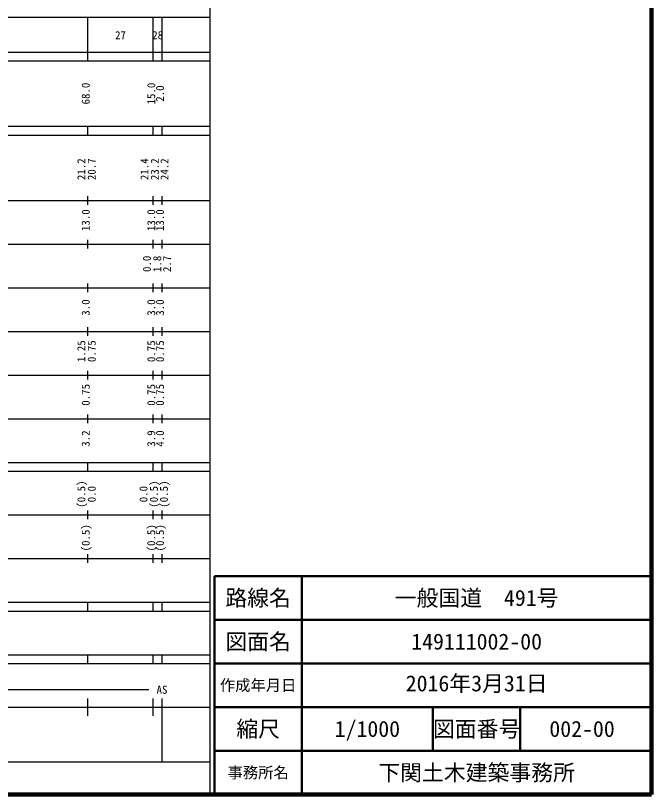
# Model space of a CAD drawing. Units: millimetres on the paper, enlarged 1000 times, with parts at other scales. Extents: x 40000 to 680007, y 20000 to 380004.
# Drawn here: x 534499 to 680007, y 20000 to 198359 of the extents above; entities that cross this region are included whole.
import ezdxf
from ezdxf.enums import TextEntityAlignment as Align

# ---------------------------------------------------------------- set-up
doc = ezdxf.new("R2010")
doc.units = ezdxf.units.MM
doc.header["$LTSCALE"] = 1000.01
for name, color, linetype, lineweight in [('M-TTL', 2, 'Continuous', 140), ('M-TTL-BAND', 7, 'Continuous', 25), ('M-TTL-FRAM', 2, 'Continuous', 50), ('M-TTL-LINE', 7, 'Continuous', 50)]:
    doc.layers.add(name, color=color, linetype=linetype, lineweight=lineweight)
doc.layers.add('M-TTL-TXT', color=7, linetype='Continuous')
doc.styles.add('ＭＳ ゴシック', font='')
doc.styles.get('ＭＳ ゴシック').set_extended_font_data('MS Gothic')

msp = doc.modelspace()

# ---------------------------------------------------------------- linework, layer by layer
at = {"layer": 'M-TTL'}
for p, q in [((680007, 20000), (680007, 380004)), ((40000, 20000), (680007, 20000))]:
    msp.add_line(p, q, dxfattribs=at)
at = {"layer": 'M-TTL-BAND'}
for p, q in [((579006, 20000), (579006, 370004)), ((68001, 198002), (579006, 198002)), ((551006, 188002), (551006, 198002)), ((566006, 188002), (566006, 198002)), ((568006, 188002), (568006, 198002)), ((40000, 190002), (579006, 190002)), ((40000, 188002), (579006, 188002)), ((40000, 173002), (579006, 173002)), ((551006, 171002), (551006, 173002)), ((566006, 171002), (566006, 173002)), ((568006, 171002), (568006, 173002)), ((40000, 171002), (579006, 171002)), ((551006, 155002), (551006, 157002)), ((566006, 155002), (566006, 157002)), ((568006, 155002), (568006, 157002)), ((40000, 156002), (579006, 156002)), ((551006, 145002), (551006, 147002)), ((566006, 145002), (566006, 147002)), ((568006, 145002), (568006, 147002)), ((46000, 146001), (579006, 146001)), ((52001, 136001), (579006, 136001)), ((551006, 135001), (551006, 137001)), ((566006, 135001), (566006, 137001)), ((568006, 135001), (568006, 137001)), ((551006, 125001), (551006, 127001)), ((566006, 125001), (566006, 127001)), ((568006, 125001), (568006, 127001)), ((46000, 126001), (579006, 126001)), ((52001, 116001), (579006, 116001)), ((551006, 115001), (551006, 117001)), ((566006, 115001), (566006, 117001)), ((568006, 115001), (568006, 117001)), ((46000, 106001), (579006, 106001)), ((551006, 105001), (551006, 107001)), ((566006, 105001), (566006, 107001)), ((568006, 105001), (568006, 107001)), ((40000, 96001), (579006, 96001)), ((551006, 94001), (551006, 96001)), ((566006, 94001), (566006, 96001)), ((568006, 94001), (568006, 96001)), ((40000, 94001), (579006, 94001)), ((49001, 84001), (579006, 84001)), ((551006, 83001), (551006, 85001)), ((566006, 83001), (566006, 85001)), ((568006, 83001), (568006, 85001)), ((551006, 73001), (551006, 75001)), ((566006, 73001), (566006, 75001)), ((568006, 73001), (568006, 75001)), ((40000, 74001), (579006, 74001)), ((40000, 64001), (579006, 64001)), ((551006, 62001), (551006, 64001)), ((566006, 62001), (566006, 64001)), ((568006, 62001), (568006, 64001)), ((40000, 62001), (579006, 62001)), ((40000, 52001), (579006, 52001)), ((551006, 50001), (551006, 52001)), ((566006, 50001), (566006, 52001)), ((568006, 50001), (568006, 52001)), ((40000, 50000), (579006, 50000)), ((71001, 44000), (565006, 44000)), ((551006, 38000), (551006, 42000)), ((566006, 38000), (566006, 42000)), ((568006, 27500), (568006, 42000)), ((40000, 40000), (579006, 40000)), ((68001, 27500), (579006, 27500))]:
    msp.add_line(p, q, dxfattribs=at)
at = {"layer": 'M-TTL-FRAM'}
for p, q in [((680007, 70001), (580006, 70001)), ((580006, 70001), (580006, 20000))]:
    msp.add_line(p, q, dxfattribs=at)
at = {"layer": 'M-TTL-LINE'}
for p, q in [((600006, 70001), (600006, 20000)), ((680007, 60001), (580006, 60001)), ((680007, 50001), (580006, 50001)), ((680007, 40000), (580006, 40000)), ((630007, 40000), (630007, 30000)), ((650007, 40000), (650007, 30000)), ((680007, 30000), (580006, 30000))]:
    msp.add_line(p, q, dxfattribs=at)

# ---------------------------------------------------------------- texts
at = {"layer": 'M-TTL-BAND', "style": 'ＭＳ ゴシック'}
for s, p in [('27', (558506, 192407)), ('28', (567006, 192407)), ('AS', (568006, 42500))]:
    msp.add_text(s, height=1833, dxfattribs=at).set_placement(p, align=Align.BOTTOM_CENTER)
for s, p in [('68.0', (552006, 180502)), ('15.0', (567006, 180502)), ('2.0', (569006, 180502)), ('21.2', (551006, 163176)), ('20.7', (553376, 163176)), ('21.4', (565448, 163176)), ('23.2', (567818, 163176)), ('24.2', (570037, 163176)), ('13.0', (552006, 151502)), ('13.0', (567006, 151502)), ('13.0', (569006, 151502)), ('0.0', (566006, 141501)), ('1.8', (568376, 141501)), ('2.7', (570616, 141501)), ('3.0', (552006, 131501)), ('3.0', (567006, 131501)), ('3.0', (569006, 131501)), ('1.25', (551006, 121501)), ('0.75', (553376, 121501)), ('0.75', (567006, 121501)), ('0.75', (569006, 121501)), ('0.75', (552006, 111501)), ('0.75', (567006, 111501)), ('0.75', (569006, 111501)), ('3.2', (552006, 101501)), ('3.9', (567006, 101501)), ('4.0', (569006, 101501)), ('(0.5)', (551006, 88765)), ('(0.5)', (567606, 88765)), ('(0.5)', (569897, 88765)), ('0.0', (553376, 88765)), ('0.0', (565236, 88765)), ('(0.5)', (552006, 78765)), ('(0.5)', (567006, 78765)), ('(0.5)', (569006, 78765))]:
    msp.add_text(s, height=1833, rotation=90, dxfattribs=at).set_placement(p, align=Align.BOTTOM_CENTER)
at = {"layer": 'M-TTL-TXT', "style": 'ＭＳ ゴシック'}
for s, height, p in [('路線名', 3666, (590006, 65001)), ('路線名', 3666, (590006, 65001)), ('一般国道\u3000491号', 3666, (640007, 65001)), ('図面名', 3666, (590006, 55001)), ('図面名', 3666, (590006, 55001)), ('149111002-00', 3666, (640007, 55001)), ('作成年月日', 2566, (590006, 45000)), ('作成年月日', 2566, (590006, 45000)), ('縮尺', 3666, (590006, 35000)), ('縮尺', 3666, (590006, 35000)), ('1/1000', 3666, (615006, 35000)), ('図面番号', 3666, (640007, 35000)), ('002-00', 3666, (664132, 35000)), ('下関土木建築事務所', 3666, (640007, 25000)), ('事務所名', 2566, (590006, 25000)), ('事務所名', 2566, (590006, 25000))]:
    msp.add_text(s, height=height, dxfattribs=at).set_placement(p, align=Align.MIDDLE_CENTER)
msp.add_text('2016年3月31日', height=3666, dxfattribs=at).set_placement((640007, 42500), align=Align.BOTTOM_CENTER)

doc.saveas('drawing.dxf')
